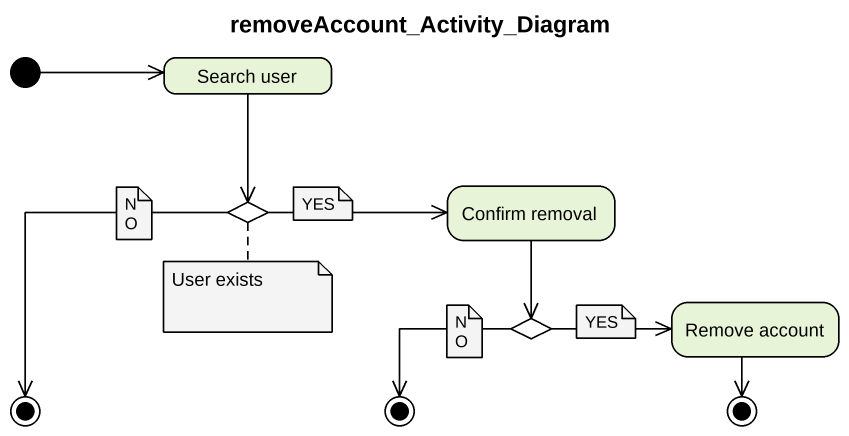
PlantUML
@startuml
title removeAccount_Activity_Diagram
hide empty description
state "Search user" as Search_user
state choice1 <<choice>>
state "Confirm removal" as Confirm_removal
state choice2 <<choice>>
state "Remove account" as Remove_account
state final1 <<end>>
state final2 <<end>>
state final3 <<end>>
[*] -right-> Search_user
Search_user --> choice1
choice1 -right-> Confirm_removal
choice1 --> final1
Confirm_removal --> choice2
choice2 -right-> Remove_account
choice2 --> final2
Remove_account --> final3
note as N1
  NO
end note
note as N2
  YES
end note
note bottom of choice1 : User exists
note as N4
  NO
end note
note as N5
  YES
end note
@enduml
